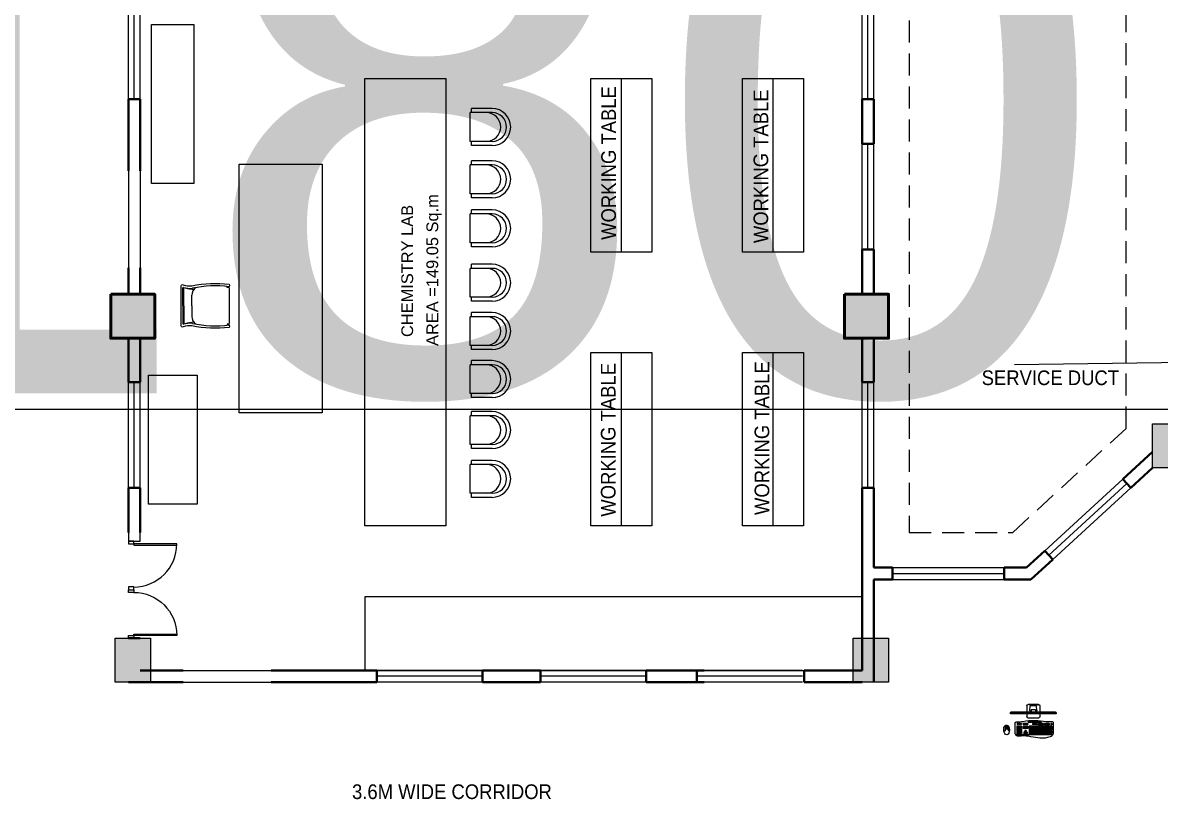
# Model space of a CAD drawing. Header units: inches. Extents: x 150067 to 167379, y -92057 to -49035.
# Drawn here: x 155070 to 157008, y -64957 to -63634 of the extents above; entities that cross this region are included whole.
import ezdxf

# ---------------------------------------------------------------- set-up
doc = ezdxf.new("R2010")
doc.units = ezdxf.units.IN
doc.header["$LTSCALE"] = 0.1
doc.header["$MEASUREMENT"] = 0
doc.header["$PDMODE"] = 35
doc.header["$PDSIZE"] = -0.8
doc.linetypes.add('HIDDEN', pattern=[0.375, 0.25, -0.125])
for name, color, linetype, lineweight in [('DOOR', 10, 'Continuous', 15), ('HAT', 253, 'Continuous', 25), ('thin ha', 253, 'Continuous', 5), ('wall', 6, 'Continuous', 40), ('win', 102, 'Continuous', 20)]:
    doc.layers.add(name, color=color, linetype=linetype, lineweight=lineweight)
doc.layers.add('Layer1', color=7, linetype='Continuous')
doc.layers.add('TEXT', color=7, linetype='Continuous')
doc.styles.add('1MM', font='arial.ttf', dxfattribs={"height": 1000})
doc.styles.add('DIM', font='arial.ttf', dxfattribs={"width": 0.7, "height": 1})
doc.styles.add('DUTCH', font='arial.ttf')
doc.dimstyles.new('KRI', dxfattribs={"dimtxt": 23, "dimasz": 20, "dimexe": 7, "dimexo": 0, "dimgap": 9, "dimtad": 1, "dimdec": 1, "dimzin": 1, "dimdsep": 46, "dimtxsty": '1MM', "dimblk": 'ARCHTICK', "dimcen": 0.5, "dimclrd": 252, "dimclre": 252, "dimclrt": 7, "dimaunit": 1, "dimadec": 8, "dimazin": 0, "dimtfac": 1, "dimtdec": 1, "dimtmove": 0, "dimatfit": 3, "dimfxl": 1, "dimlwd": 13, "dimlwe": 13, "dimarcsym": 0})

# ---------------------------------------------------------------- blocks, each defined once
blk = doc.blocks.new('_ArchTick')
at = {"layer": 'wall', "color": 0, "const_width": 0.15}
blk.add_lwpolyline([(-0.5, -0.5), (0.5, 0.5)], dxfattribs=at)
blk = doc.blocks.new('*D52')
at = {"layer": 'Defpoints', "color": 0, "linetype": 'Continuous', "ltscale": 0.1, "transparency": 16777216}
for p in [(154670.1, -64292.3), (154490.1, -64306.8, 0), (154670.1, -64306.8, 0)]:
    blk.add_point(p, dxfattribs=at)
at = {"layer": 'wall', "color": 252, "linetype": 'Continuous', "lineweight": 13, "ltscale": 0.1, "transparency": 16777216}
for p, q in [((154490.1, -64306.8), (154490.1, -64285.3)), ((154490.1, -64292.3), (154670.1, -64292.3)), ((154670.1, -64306.8), (154670.1, -64285.3)), ((154670.1, -64292.3), (157985, -64292.3))]:
    blk.add_line(p, q, dxfattribs=at)
at = {"layer": 'wall', "color": 252, "linetype": 'Continuous', "lineweight": 13, "ltscale": 0.1, "transparency": 16777216, "xscale": 20, "yscale": 20, "zscale": 20, "rotation": 180}
blk.add_blockref('_ArchTick', (154490.1, -64292.3), dxfattribs=at)
at = {"layer": 'wall', "color": 252, "linetype": 'Continuous', "lineweight": 13, "ltscale": 0.1, "transparency": 16777216, "xscale": 20, "yscale": 20, "zscale": 20}
blk.add_blockref('_ArchTick', (154670.1, -64292.3), dxfattribs=at)
at = {"layer": 'wall', "color": 7, "linetype": 'Continuous', "ltscale": 0.1, "transparency": 16777216, "insert": (156337.6, -63772.7), "char_height": 1000, "attachment_point": 5, "style": '1MM'}
blk.add_mtext('180.0', dxfattribs=at)
blk = doc.blocks.new('hhrh')
at = {"layer": 'thin ha', "linetype": 'Continuous', "lineweight": 20, "ltscale": 0.1}
blk.add_hatch(color=2, dxfattribs=at).paths.add_polyline_path([(-6923.03, -1177.102), (-6922.28, -1177.102), (-6922.28, -1177.852), (-6923.03, -1177.852)])
at = {"layer": 'thin ha', "color": 2, "linetype": 'Continuous', "lineweight": 50, "ltscale": 0.1}
blk.add_lwpolyline([(-6923.03, -1177.102), (-6922.28, -1177.102), (-6922.28, -1177.852), (-6923.03, -1177.852)], close=True, dxfattribs=at)
blk = doc.blocks.new('hhyt')
at = {"layer": 'thin ha', "linetype": 'Continuous', "lineweight": 20, "ltscale": 0.1}
blk.add_hatch(color=2, dxfattribs=at).paths.add_polyline_path([(-6922.955, -1152.844), (-6922.355, -1152.844), (-6922.355, -1153.594), (-6922.955, -1153.594)])
at = {"layer": 'thin ha', "color": 2, "linetype": 'Continuous', "lineweight": 20, "ltscale": 0.1}
blk.add_lwpolyline([(-6922.955, -1152.844), (-6922.355, -1152.844), (-6922.355, -1153.594), (-6922.955, -1153.594)], close=True, dxfattribs=at)
blk = doc.blocks.new('A$C764D24B9')
at = {"layer": 'DOOR'}
for points in [[(0.056, 0.111), (0.083, 0.111), (0.083, 1), (0.056, 1)], [(0, 0), (0.056, 0), (0.056, 0.111), (0, 0.111)], [(0.944, 0), (1, 0), (1, 0.111), (0.944, 0.111)]]:
    blk.add_lwpolyline(points, close=True, dxfattribs=at)
blk.add_arc((0.056, 0.111), 0.889, 0, 90, dxfattribs=at)
blk = doc.blocks.new('armchair032')
at = {"color": 0}
for p, q in [((-315, 375), (-315, 20)), ((-245, 375), (-245, 0)), ((245, 375), (245, 0)), ((315, 375), (315, 20)), ((-245, 20), (-315, 20)), ((245, 0), (-245, 0)), ((315, 20), (245, 20))]:
    blk.add_line(p, q, dxfattribs=at)
for centre, radius in [((0, 375), 315), ((0, 375), 245), ((0, 275), 245)]:
    blk.add_arc(centre, radius, 0, 180, dxfattribs=at)
blk = doc.blocks.new('A$C2C166547')
at = {"color": 0}
for p, q in [((0.201, 0.464), (0.017, 0.464)), ((0.201, 0.464), (0.385, 0.464)), ((0.201, 0.456), (0.018, 0.456)), ((0.201, 0.455), (0.018, 0.455)), ((0.201, 0.374), (0.094, 0.374)), ((0.201, 0.456), (0.385, 0.456)), ((0.201, 0.455), (0.385, 0.455)), ((0.201, 0.374), (0.308, 0.374)), ((0.016, 0.02), (0.006, 0.02)), ((0.016, 0.02), (0.006, 0.016)), ((0.017, 0.001), (0.016, 0.02)), ((0.385, 0.001), (0.387, 0.02)), ((0.387, 0.02), (0.396, 0.016)), ((0.387, 0.02), (0.396, 0.02))]:
    blk.add_line(p, q, dxfattribs=at)
blk.add_lwpolyline([(0.023, 0.369, 0.080461), (0.008, 0, 0.080461)], format="xyb", dxfattribs=at)
for centre, radius, start, end in [((0.018, 0.461), 0.00242, 100.345, 201.3742), ((-0.216, 0.394), 0.241, 354.5513, 15.9626), ((0.618, 0.394), 0.241, 164.0374, 185.4487), ((0.384, 0.461), 0.00242, 338.6258, 79.655), ((0.018, 0.455), 0.000725, 87.3762, 197.5208), ((0.018, 0.454), 0.000433, 71.7715, 189.2202), ((0.095, 0.276), 0.0978, 90.5164, 143.1927), ((-0.282, 0.346), 0.317, 1.1591, 17.5641), ((0.307, 0.276), 0.0978, 36.8073, 89.4836), ((0.685, 0.346), 0.317, 162.4359, 178.8409), ((-0.752, 0.137), 1.154, 353.1637, 11.5643), ((0.385, 0.455), 0.000725, 342.4792, 92.6238), ((0.385, 0.454), 0.000433, 350.7798, 108.2285), ((0.014, -0.011), 0.012, 71.7536, 116.5375), ((0.389, -0.011), 0.012, 63.4625, 108.2464)]:
    blk.add_arc(centre, radius, start, end, dxfattribs=at)
blk = doc.blocks.new('Dell S2340T 23-Inch 10-point Multi-Touch Monitor')
at = {"color": 0}
for p, q in [((-269, -94), (-264, -89)), ((-264, -89), (264, -89)), ((-77, -17), (-77, -89)), ((-77, -109), (-77, -143)), ((-40, -70), (-36, -14)), ((-29, -14), (-29, -17)), ((-29, -14), (-29, -17)), ((-25, -60), (-25, -82)), ((-25, -60), (-24, -60)), ((-24, -60), (-24, -89)), ((-24, -63), (24, -63)), ((24, -60), (24, -89)), ((24, -60), (25, -60)), ((25, -60), (25, -82)), ((29, -14), (29, -17)), ((29, -14), (29, -17)), ((40, -70), (36, -14)), ((77, -17), (77, -89)), ((77, -109), (77, -143)), ((269, -94), (264, -89))]:
    blk.add_line(p, q, dxfattribs=at)
for points in [[(-60, 0), (60, 0)], [(-269, -109), (269, -109), (269, -94), (-269, -94), (-269, -109)], [(-36, -14), (36, -14)], [(-29, -17), (29, -17)], [(-29, -17), (29, -17)], [(-60, -160), (60, -160)]]:
    blk.add_lwpolyline(points, dxfattribs=at)
for points in [[(-40, -70, 0.263666), (-37, -80), (-34, -82), (-25, -82)], [(40, -70, -0.263666), (37, -80), (34, -82), (25, -82)]]:
    blk.add_lwpolyline(points, format="xyb", dxfattribs=at)
for centre, radius in [((-61, -4), 1.73), ((-46, -4), 1.73), ((-36, -102), 1.14), ((-32, -4), 1.73), ((-18, -4), 1.73), ((-3, -4), 1.73), ((11, -4), 1.73), ((25, -4), 1.73), ((36, -102), 1.14), ((39, -4), 1.73)]:
    blk.add_circle(centre, radius, dxfattribs=at)
for centre, start, end in [((-60, -17), 90, 180), ((60, -17), 0, 90), ((-60, -143), 180, 270), ((60, -143), 270, 0)]:
    blk.add_arc(centre, 17.2, start, end, dxfattribs=at)
blk = doc.blocks.new('keyboard_top')
at = {"color": 0}
for points in [[(233, -76), (233, -26, 0.165941), (205, -17, -0.04592), (141, -12, 0.046884), (0, 0, 0.043941), (-135, -14, -0.081459), (-182, -12, 0.073722), (-206, -13, 0.278236), (-218, -23), (-217, -154, 0.414214), (-202, -168), (218, -167, 0.414214), (233, -152)], [(218, -167), (-202, -168, -0.198912), (-213, -164, 0.237087), (-181, -196, 0.110077), (-61, -209, 0.017919), (47, -193, -0.053396), (161, -185, 0.017301), (204, -185, 0.36209), (228, -163, -0.184401), (218, -167)]]:
    blk.add_lwpolyline(points, format="xyb", close=True, dxfattribs=at)
at = {"color": 0, "lineweight": 0}
for points in [[(-201, -38), (-189, -38)], [(-201, -38), (-201, -51)], [(-201, -51), (-189, -51)], [(-200, -70), (-188, -70)], [(-200, -70), (-200, -83)], [(-200, -83), (-188, -83)], [(-200, -87), (-188, -86)], [(-200, -87), (-200, -100)], [(-200, -100), (-188, -99)], [(-200, -104), (-188, -104)], [(-200, -104), (-200, -117)], [(-200, -117), (-188, -117)], [(-200, -122), (-173, -122)], [(-200, -122), (-200, -135)], [(-189, -38), (-189, -51)], [(-188, -70), (-188, -83)], [(-188, -86), (-188, -99)], [(-188, -104), (-188, -117)], [(-185, -70), (-185, -83)], [(-185, -70), (-173, -70)], [(-185, -83), (-173, -83)], [(-185, -86), (-185, -99)], [(-185, -86), (-173, -86)], [(-185, -99), (-173, -99)], [(-185, -104), (-173, -104)], [(-185, -104), (-185, -117)], [(-185, -117), (-173, -117)], [(-173, -70), (-173, -83)], [(-173, -86), (-173, -99)], [(-173, -104), (-173, -117)], [(-173, -122), (-173, -135)], [(-171, -38), (-171, -51)], [(-171, -38), (-159, -38)], [(-171, -51), (-159, -51)], [(-170, -70), (-170, -83)], [(-170, -70), (-158, -70)], [(-170, -83), (-158, -83)], [(-170, -86), (-170, -99)], [(-170, -86), (-158, -86)], [(-170, -99), (-158, -99)], [(-170, -104), (-158, -104)], [(-170, -104), (-170, -117)], [(-170, -117), (-158, -117)], [(-170, -122), (-170, -135)], [(-170, -122), (-158, -122)], [(-159, -38), (-159, -51)], [(-158, -70), (-158, -83)], [(-158, -86), (-158, -99)], [(-158, -104), (-158, -117)], [(-158, -122), (-158, -135)], [(-156, -38), (-156, -51)], [(-156, -38), (-144, -38)], [(-156, -51), (-144, -51)], [(-156, -70), (-144, -70)], [(-156, -70), (-156, -83)], [(-156, -83), (-144, -83)], [(-156, -86), (-144, -86)], [(-156, -86), (-156, -99)], [(-156, -99), (-144, -99)], [(-156, -104), (-144, -104)], [(-156, -104), (-156, -117)], [(-156, -117), (-144, -117)], [(-156, -122), (-144, -122)], [(-156, -122), (-156, -135)], [(-144, -38), (-144, -51)], [(-144, -70), (-144, -83)], [(-144, -86), (-144, -99)], [(-144, -104), (-144, -117)], [(-144, -122), (-144, -135)], [(-142, -38), (-130, -38)], [(-142, -38), (-142, -51)], [(-142, -51), (-130, -51)], [(-141, -70), (-141, -83)], [(-141, -70), (-129, -70)], [(-141, -83), (-129, -83)], [(-141, -86), (-141, -99)], [(-141, -86), (-129, -86)], [(-141, -99), (-129, -99)], [(-141, -104), (-129, -104)], [(-141, -104), (-141, -117)], [(-141, -117), (-129, -117)], [(-141, -122), (-129, -122)], [(-141, -122), (-141, -135)], [(-130, -38), (-130, -51)], [(-129, -70), (-129, -83)], [(-129, -86), (-129, -99)], [(-129, -104), (-129, -117)], [(-129, -122), (-129, -135)], [(-127, -38), (-127, -51)], [(-127, -38), (-115, -38)], [(-127, -51), (-115, -51)], [(-126, -70), (-126, -83)], [(-126, -70), (-114, -70)], [(-126, -83), (-114, -83)], [(-126, -86), (-126, -99)], [(-126, -86), (-114, -86)], [(-126, -99), (-114, -99)], [(-126, -104), (-114, -104)], [(-126, -104), (-126, -117)], [(-126, -117), (-114, -117)], [(-126, -122), (-126, -135)], [(-126, -122), (-114, -122)], [(-115, -38), (-115, -51)], [(-114, -70), (-114, -83)], [(-114, -86), (-114, -99)], [(-114, -104), (-114, -117)], [(-114, -122), (-114, -135)], [(-112, -70), (-100, -70)], [(-112, -70), (-112, -83)], [(-112, -83), (-100, -83)], [(-112, -86), (-100, -86)], [(-112, -86), (-112, -99)], [(-112, -99), (-100, -99)], [(-112, -104), (-100, -104)], [(-112, -104), (-112, -117)], [(-112, -117), (-100, -117)], [(-112, -122), (-100, -122)], [(-112, -122), (-112, -135)], [(-112, -135), (-100, -135)], [(-101, -38), (-101, -51)], [(-101, -38), (-89, -38)], [(-101, -51), (-89, -51)], [(-100, -70), (-100, -83)], [(-100, -86), (-100, -99)], [(-100, -104), (-100, -117)], [(-100, -122), (-100, -135)], [(-97, -70), (-97, -83)], [(-97, -70), (-85, -70)], [(-97, -83), (-85, -83)], [(-97, -86), (-97, -99)], [(-97, -86), (-85, -86)], [(-97, -99), (-85, -99)], [(-97, -104), (-85, -103)], [(-97, -104), (-97, -117)], [(-97, -117), (-85, -116)], [(-97, -122), (-85, -121)], [(-97, -122), (-96, -135)], [(-96, -135), (-84, -134)], [(-89, -38), (-89, -51)], [(-86, -38), (-86, -51)], [(-86, -38), (-74, -38)], [(-86, -51), (-74, -51)], [(-85, -70), (-85, -83)], [(-85, -86), (-85, -99)], [(-85, -103), (-85, -116)], [(-85, -121), (-84, -134)], [(-82, -70), (-70, -69)], [(-82, -70), (-82, -83)], [(-82, -83), (-70, -82)], [(-82, -86), (-82, -99)], [(-82, -86), (-70, -86)], [(-82, -99), (-70, -99)], [(-82, -103), (-70, -103)], [(-82, -103), (-81, -116)], [(-81, -116), (-69, -116)], [(-81, -121), (-81, -134)], [(-81, -121), (-69, -121)], [(-81, -134), (-69, -134)], [(-74, -38), (-74, -51)], [(-72, -38), (-60, -38)], [(-72, -38), (-72, -51)], [(-72, -51), (-60, -51)], [(-70, -69), (-70, -82)], [(-70, -86), (-70, -99)], [(-70, -103), (-69, -116)], [(-69, -121), (-69, -134)], [(-68, -69), (-56, -69)], [(-68, -69), (-67, -82)], [(-67, -82), (-55, -82)], [(-67, -86), (-55, -86)], [(-67, -86), (-67, -99)], [(-67, -99), (-55, -99)], [(-67, -103), (-55, -103)], [(-67, -103), (-67, -116)], [(-67, -116), (-55, -116)], [(-67, -121), (-55, -121)], [(-67, -121), (-67, -134)], [(-67, -134), (-55, -134)], [(-60, -38), (-60, -51)], [(-57, -38), (-57, -51)], [(-57, -38), (-45, -38)], [(-57, -51), (-45, -51)], [(-56, -69), (-55, -82)], [(-55, -86), (-55, -99)], [(-55, -103), (-55, -116)], [(-55, -121), (-55, -134)], [(-52, -69), (-52, -82)], [(-52, -69), (-40, -69)], [(-52, -82), (-40, -82)], [(-52, -86), (-52, -99)], [(-52, -86), (-40, -86)], [(-52, -99), (-40, -99)], [(-52, -103), (-40, -103)], [(-52, -103), (-52, -116)], [(-52, -116), (-40, -116)], [(-52, -121), (-40, -121)], [(-52, -121), (-52, -134)], [(-52, -134), (-40, -134)], [(-45, -38), (-45, -51)], [(-40, -69), (-40, -82)], [(-40, -86), (-40, -99)], [(-40, -103), (-40, -116)], [(-40, -121), (-40, -134)], [(-37, -69), (-37, -82)], [(-37, -69), (-25, -69)], [(-37, -82), (-25, -82)], [(-37, -86), (-37, -99)], [(-37, -86), (-25, -86)], [(-37, -99), (-25, -99)], [(-37, -103), (-25, -103)], [(-37, -103), (-37, -116)], [(-37, -116), (-25, -116)], [(-37, -121), (-37, -134)], [(-37, -121), (-25, -121)], [(-37, -134), (-25, -134)], [(-28, -19), (1, -18)], [(-28, -38), (-16, -37)], [(-28, -38), (-28, -51)], [(-28, -51), (-16, -50)], [(-26, -16), (1, -16)], [(-25, -69), (-25, -82)], [(-25, -86), (-25, -99)], [(-25, -103), (-25, -116)], [(-25, -121), (-25, -134)], [(-23, -69), (-11, -69)], [(-23, -69), (-23, -82)], [(-23, -82), (-11, -82)], [(-23, -86), (-11, -86)], [(-23, -86), (-23, -99)], [(-23, -99), (-11, -99)], [(-23, -103), (-11, -103)], [(-23, -103), (-23, -116)], [(-23, -116), (-11, -116)], [(-23, -121), (-11, -121)], [(-23, -121), (-23, -134)], [(-23, -134), (-11, -134)], [(-16, -37), (-16, -50)], [(-13, -37), (-13, -50)], [(-13, -37), (-1, -37)], [(-13, -50), (-1, -50)], [(-11, -69), (-11, -82)], [(-11, -86), (-11, -99)], [(-11, -103), (-11, -116)], [(-11, -121), (-11, -134)], [(-8, -69), (-8, -82)], [(-8, -69), (4, -69)], [(-8, -82), (4, -82)], [(-8, -86), (-8, -99)], [(-8, -86), (4, -86)], [(-8, -99), (4, -99)], [(-8, -103), (4, -103)], [(-8, -103), (-8, -116)], [(-8, -116), (4, -116)], [(-8, -121), (4, -121)], [(-8, -121), (-8, -134)], [(-8, -134), (4, -134)], [(-1, -37), (-1, -50)], [(1, -7), (1, -16)], [(1, -18), (1, -25)], [(2, -37), (14, -37)], [(2, -37), (2, -50)], [(2, -50), (14, -50)], [(4, -7), (5, -16)], [(4, -69), (4, -82)], [(4, -86), (4, -99)], [(4, -103), (4, -116)], [(4, -121), (4, -134)], [(5, -16), (30, -16)], [(5, -18), (5, -25)], [(5, -18), (30, -18)], [(7, -69), (7, -82)], [(7, -69), (19, -69)], [(7, -82), (19, -82)], [(7, -86), (7, -99)], [(7, -86), (19, -86)], [(7, -99), (19, -99)], [(7, -103), (19, -103)], [(7, -103), (8, -116)], [(8, -116), (20, -116)], [(8, -121), (8, -134)], [(8, -121), (20, -121)], [(8, -134), (20, -134)], [(14, -37), (14, -50)], [(17, -37), (17, -50)], [(17, -37), (29, -37)], [(17, -50), (29, -50)], [(19, -69), (19, -82)], [(19, -86), (19, -99)], [(19, -103), (20, -116)], [(20, -121), (20, -134)], [(23, -69), (35, -69)], [(23, -69), (23, -82)], [(23, -82), (35, -82)], [(23, -86), (35, -86)], [(23, -86), (23, -99)], [(23, -99), (35, -99)], [(23, -103), (35, -103)], [(23, -103), (23, -116)], [(23, -116), (35, -116)], [(23, -121), (65, -121)], [(23, -121), (23, -134)], [(23, -134), (65, -134)], [(29, -37), (29, -50)], [(35, -69), (35, -82)], [(35, -86), (35, -99)], [(35, -103), (35, -116)], [(38, -69), (38, -82)], [(38, -69), (65, -69)], [(38, -82), (65, -82)], [(38, -86), (38, -99)], [(38, -86), (50, -86)], [(38, -99), (50, -99)], [(38, -103), (65, -103)], [(38, -103), (38, -116)], [(38, -116), (65, -116)], [(50, -86), (50, -99)], [(53, -86), (53, -99)], [(53, -86), (65, -86)], [(53, -99), (65, -99)], [(65, -69), (65, -82)], [(65, -86), (65, -99)], [(65, -103), (65, -116)], [(65, -121), (65, -134)], [(82, -37), (82, -50)], [(82, -37), (94, -37)], [(82, -50), (94, -50)], [(83, -69), (83, -82)], [(83, -69), (95, -69)], [(83, -82), (95, -82)], [(83, -85), (83, -98)], [(83, -85), (95, -85)], [(83, -98), (95, -98)], [(94, -37), (94, -50)], [(95, -69), (95, -82)], [(95, -85), (95, -98)], [(97, -37), (97, -50)], [(97, -37), (109, -37)], [(97, -50), (109, -50)], [(98, -69), (98, -82)], [(98, -69), (110, -69)], [(98, -82), (110, -82)], [(98, -85), (98, -98)], [(98, -85), (110, -85)], [(98, -98), (110, -98)], [(104, -121), (104, -134)], [(104, -121), (116, -121)], [(104, -134), (116, -134)], [(109, -37), (109, -50)], [(110, -69), (110, -82)], [(110, -85), (110, -98)], [(111, -37), (123, -37)], [(111, -37), (111, -50)], [(111, -50), (123, -50)], [(112, -69), (124, -69)], [(112, -69), (112, -82)], [(112, -82), (124, -82)], [(112, -85), (124, -85)], [(112, -85), (112, -98)], [(112, -98), (124, -98)], [(116, -121), (116, -134)], [(123, -37), (123, -50)], [(124, -69), (124, -82)], [(124, -85), (124, -98)], [(126, -37), (126, -50)], [(126, -37), (138, -37)], [(126, -50), (138, -50)], [(127, -69), (127, -82)], [(127, -69), (139, -69)], [(127, -82), (139, -82)], [(127, -85), (128, -98)], [(127, -85), (139, -85)], [(128, -98), (140, -98)], [(138, -37), (138, -50)], [(139, -69), (139, -82)], [(139, -85), (140, -98)], [(156, -35), (156, -48)], [(156, -35), (168, -35)], [(156, -48), (168, -48)], [(157, -69), (157, -82)], [(157, -69), (169, -69)], [(157, -82), (169, -82)], [(157, -85), (157, -98)], [(157, -85), (169, -85)], [(157, -98), (169, -98)], [(157, -103), (169, -103)], [(157, -103), (157, -116)], [(157, -116), (169, -116)], [(157, -121), (157, -134)], [(157, -121), (169, -121)], [(157, -134), (169, -134)], [(168, -35), (168, -48)], [(169, -69), (169, -82)], [(169, -85), (169, -98)], [(169, -103), (169, -116)], [(169, -121), (169, -134)], [(172, -69), (184, -69)], [(172, -69), (172, -82)], [(172, -82), (184, -82)], [(172, -85), (184, -85)], [(172, -85), (172, -98)], [(172, -98), (184, -98)], [(172, -103), (184, -102)], [(172, -103), (172, -116)], [(172, -116), (184, -115)], [(172, -121), (184, -120)], [(172, -121), (172, -134)], [(172, -134), (184, -133)], [(176, -34), (176, -47)], [(176, -34), (188, -34)], [(176, -47), (188, -47)], [(184, -69), (184, -82)], [(184, -85), (184, -98)], [(184, -102), (184, -115)], [(184, -120), (184, -133)], [(187, -69), (199, -68)], [(187, -69), (187, -82)], [(187, -82), (199, -81)], [(187, -85), (187, -98)], [(187, -85), (199, -85)], [(187, -98), (199, -98)], [(187, -102), (199, -102)], [(187, -102), (187, -115)], [(187, -115), (199, -115)], [(187, -120), (199, -120)], [(187, -120), (187, -133)], [(187, -133), (199, -133)], [(188, -34), (188, -47)], [(197, -34), (197, -47)], [(197, -34), (209, -34)], [(197, -47), (209, -47)], [(199, -68), (199, -81)], [(199, -85), (199, -98)], [(199, -102), (199, -115)], [(199, -120), (199, -133)], [(202, -68), (202, -81)], [(202, -68), (214, -68)], [(202, -81), (214, -81)], [(202, -85), (202, -98)], [(202, -85), (214, -85)], [(202, -98), (214, -98)], [(202, -102), (214, -102)], [(202, -102), (202, -115)], [(202, -115), (214, -115)], [(202, -120), (202, -133)], [(202, -120), (214, -120)], [(202, -133), (214, -133)], [(209, -34), (209, -47)], [(214, -68), (214, -81)], [(214, -85), (214, -98)], [(214, -102), (214, -115)], [(214, -120), (214, -133)], [(-200, -135), (-173, -135)], [(-200, -139), (-173, -139)], [(-200, -139), (-200, -152)], [(-200, -152), (-173, -152)], [(-173, -139), (-173, -152)], [(-170, -135), (-158, -135)], [(-170, -139), (-158, -139)], [(-170, -139), (-170, -152)], [(-170, -152), (-158, -152)], [(-158, -139), (-158, -152)], [(-156, -135), (-144, -135)], [(-156, -139), (-156, -152)], [(-156, -139), (-129, -139)], [(-156, -152), (-129, -152)], [(-141, -135), (-129, -135)], [(-129, -139), (-129, -152)], [(-126, -135), (-114, -135)], [(-126, -139), (-11, -138)], [(-126, -139), (-126, -152)], [(-126, -152), (-11, -151)], [(-11, -138), (-11, -151)], [(-7, -138), (20, -138)], [(-7, -138), (-7, -151)], [(-7, -151), (20, -151)], [(20, -138), (20, -151)], [(23, -138), (35, -138)], [(23, -138), (23, -151)], [(23, -151), (35, -151)], [(35, -138), (35, -151)], [(38, -138), (65, -138)], [(38, -138), (38, -151)], [(38, -151), (65, -151)], [(65, -138), (65, -151)], [(89, -138), (101, -138)], [(89, -138), (89, -151)], [(89, -151), (101, -151)], [(101, -138), (101, -151)], [(104, -138), (116, -138)], [(104, -138), (104, -151)], [(104, -151), (116, -151)], [(116, -138), (116, -151)], [(119, -138), (131, -138)], [(119, -138), (119, -151)], [(119, -151), (131, -151)], [(131, -138), (131, -151)], [(157, -138), (169, -138)], [(157, -138), (157, -151)], [(157, -151), (169, -151)], [(169, -138), (169, -151)], [(172, -138), (184, -138)], [(172, -138), (172, -151)], [(172, -151), (184, -151)], [(184, -138), (184, -151)], [(187, -138), (199, -138)], [(187, -138), (187, -151)], [(187, -151), (199, -151)], [(199, -138), (199, -151)], [(202, -138), (214, -138)], [(202, -138), (202, -151)], [(202, -151), (214, -151)], [(214, -138), (214, -151)]]:
    blk.add_lwpolyline(points, dxfattribs=at)
for points in [[(1, -25, -0.037715), (-22, -24, -0.328345), (-28, -19)], [(-26, -16, -0.157731), (-22, -12, -0.08747), (1, -7, -0.08747)], [(4, -7, -0.086643), (27, -12, -0.237073), (30, -16)], [(30, -18, -0.11266), (29, -21, -0.188542), (24, -24, -0.031584), (5, -25, -0.031584)]]:
    blk.add_lwpolyline(points, format="xyb", dxfattribs=at)
for centre in [(-74, -18), (-64, -18), (-55, -18), (-46, -18), (-36, -18), (38, -18), (48, -18), (57, -18), (67, -18), (76, -18)]:
    blk.add_circle(centre, 3.55, dxfattribs=at)

msp = doc.modelspace()

# ---------------------------------------------------------------- hatches: boundary and pattern name
at = {"layer": 'thin ha', "linetype": 'Continuous', "lineweight": 20, "ltscale": 0.1}
msp.add_hatch(color=2, dxfattribs=at).paths.add_polyline_path([(156995.09, -64317.34), (157030.09, -64317.34), (157030.09, -64392.34), (156995.09, -64392.34)])

# ---------------------------------------------------------------- linework, layer by layer
at = {"color": 0, "linetype": 'ByBlock'}
for p, q in [((156767.35, -64843.94, 23680.86), (156767.35, -64838.06, 23680.86)), ((156806.11, -64839.39, 23680.86), (156807.71, -64839.39, 23680.86)), ((156765.75, -64844.48, 23680.86), (156767.35, -64843.94, 23680.86))]:
    msp.add_line(p, q, dxfattribs=at)
at = {"elevation": 23680.86}
for points in [[(155343.47, -64080.53, 0.1025232), (155358.24, -64082.15, -0.0804606), (155421.99, -64079.52, -0.3022999), (155421.5, -64083.65, 0.1979323), (155421.39, -64085.19, -0.028193), (155421.99, -64094.33), (155421.99, -64116.31), (155421.99, -64138.29, -0.028193), (155421.39, -64147.42, 0.1979323), (155421.5, -64148.97, -0.3022999), (155421.99, -64153.1, -0.0804606), (155358.24, -64150.47, 0.1025232), (155343.47, -64152.09, -0.5871113), (155340.23, -64150.26), (155340.23, -64082.36, -0.5871113)], [(156744.4, -64831.43, 0.0717538), (156743.89, -64834.59, 0.0431691), (156744.02, -64836.64, -0.2693094), (156742.4, -64840.75, -0.3661703), (156741.77, -64840.56, -0.1603249), (156742.27, -64832.92, -0.1500963), (156744.38, -64831.44)], [(156745.89, -64831.22, -0.2410041), (156749.67, -64832.57, -0.2170033), (156749.95, -64844.31, -0.7525275), (156743.11, -64844.63, -0.1153991), (156741.43, -64836.67, -0.099122), (156742.27, -64832.92, -0.2404832), (156745.89, -64831.22)], [(156744.61, -64831.39, 0.1411075), (156744.33, -64836.31, -0.2113787), (156744.04, -64837.83, -0.4127016), (156748.41, -64837.79, -0.176997), (156748.04, -64836.13, 0.1410945), (156747.29, -64831.26, 0.080592), (156745.89, -64831.22, 0.0752053), (156744.61, -64831.37)], [(156746.59, -64834.74), (156746.47, -64832.76, 0.837339), (156745.74, -64832.93), (156745.85, -64835.21, 1), (156746.61, -64835.17)], [(156747.42, -64831.29, -0.0550193), (156748.13, -64833.82, -0.0506015), (156748.29, -64836.23, 0.0846865), (156748.41, -64837.79, 0.1758987), (156750.13, -64840.3, 0.5693071), (156750.93, -64839.96, 0.0644282), (156750.92, -64836.6, 0.081238), (156749.67, -64832.57, 0.1504555), (156747.42, -64831.29)]]:
    msp.add_lwpolyline(points, format="xyb", close=True, dxfattribs=at)
at = {"layer": 'DOOR', "linetype": 'HIDDEN', "ltscale": 1500}
for p, q in [((156580.09, -62224.01, 23680.86), (156580.09, -64502.34, 23680.86)), ((156950.09, -64325.07, 23680.86), (156950.09, -62897.34, 23680.86)), ((156756.67, -64502.34, 23680.86), (156950.09, -64325.07, 23680.86)), ((156580.09, -64502.34, 23680.86), (156756.67, -64502.34, 23680.86))]:
    msp.add_line(p, q, dxfattribs=at)
at = {"layer": 'Layer1', "color": 6, "linetype": 'Continuous', "ltscale": 0.1}
for p, q in [((156090.11, -64024.84, 23680.86), (156090.11, -63729.18, 23680.86)), ((156348.54, -64024.84, 23680.86), (156348.54, -63729.18, 23680.86)), ((155250.09, -63886.51, 23680.86), (155250.09, -64051.51, 23680.86)), ((155270.09, -63886.51, 23680.86), (155270.09, -64051.51, 23680.86)), ((156090.11, -64491.2, 23680.86), (156090.11, -64195.54, 23680.86)), ((156348.54, -64491.2, 23680.86), (156348.54, -64195.54, 23680.86)), ((155250.09, -64502.34, 23680.86), (155250.09, -64517.34, 23680.86)), ((155270.09, -64517.34, 23680.86), (155270.09, -64502.34, 23680.86)), ((155250.09, -64517.34, 23680.86), (155270.09, -64517.34, 23680.86)), ((155343.43, -64737.34, 23680.86), (155496.58, -64737.34, 23680.86)), ((155343.43, -64757.34, 23680.86), (155493.43, -64757.34, 23680.86))]:
    msp.add_line(p, q, dxfattribs=at)
at = {"layer": 'Layer1', "color": 6, "linetype": 'Continuous', "ltscale": 0.1, "elevation": 23680.86}
for points in [[(155289.21, -63636.77), (155361.34, -63636.77), (155361.34, -63907.83), (155289.21, -63907.83)], [(155653, -63729.18), (155790.61, -63729.18), (155790.61, -64491.2), (155653, -64491.2)], [(156038.14, -64024.84), (156038.14, -63729.18), (156142.08, -63729.18), (156142.08, -64024.84)], [(156296.57, -64024.84), (156296.57, -63729.18), (156400.51, -63729.18), (156400.51, -64024.84)], [(155439, -63874.81), (155580.46, -63874.81), (155580.46, -64298.66), (155439, -64298.66)], [(156038.14, -64491.2), (156038.14, -64195.54), (156142.08, -64195.54), (156142.08, -64491.2)], [(156296.57, -64491.2), (156296.57, -64195.54), (156400.51, -64195.54), (156400.51, -64491.2)], [(155284.49, -64234.62), (155366.98, -64234.62), (155366.98, -64454.03), (155284.49, -64454.03)]]:
    msp.add_lwpolyline(points, close=True, dxfattribs=at)
msp.add_lwpolyline([(156500.09, -64682.34), (156500.09, -64612.09), (155653, -64612.09), (155653, -64737.34), (156485.09, -64737.34)], dxfattribs=at)
at = {"layer": 'thin ha', "color": 2, "linetype": 'Continuous', "lineweight": 20, "ltscale": 0.1, "elevation": 23680.86}
msp.add_lwpolyline([(156995.09, -64317.34), (157030.09, -64317.34), (157030.09, -64392.34), (156995.09, -64392.34)], close=True, dxfattribs=at)
at = {"layer": 'wall', "linetype": 'Continuous', "ltscale": 0.1}
for p, q in [((155250.09, -63764.01, 23680.86), (155250.09, -63886.51, 23680.86)), ((155270.09, -63764.01, 23680.86), (155250.09, -63764.01, 23680.86)), ((155270.09, -63886.51, 23680.86), (155270.09, -63764.01, 23680.86)), ((156500.09, -63764.01, 23680.86), (156500.09, -63840.26, 23680.86)), ((156500.09, -63764.01, 23680.86), (156500.09, -63840.26, 23680.86)), ((156500.09, -63764.01, 23680.86), (156500.09, -63840.26, 23680.86)), ((156500.09, -63764.01, 23680.86), (156500.09, -63840.26, 23680.86)), ((156500.09, -63764.01, 23680.86), (156520.09, -63764.01, 23680.86)), ((156520.09, -63764.01, 23680.86), (156520.09, -63840.26, 23680.86)), ((156520.09, -63764.01, 23680.86), (156520.09, -63840.26, 23680.86)), ((156520.09, -63764.01, 23680.86), (156520.09, -63840.26, 23680.86)), ((156520.09, -63764.01, 23680.86), (156520.09, -63840.26, 23680.86)), ((156500.09, -63796.03, 23680.86), (156500.09, -63840.26, 23680.86)), ((156500.09, -63796.03, 23680.86), (156500.09, -63840.26, 23680.86)), ((156500.09, -63796.03, 23680.86), (156500.09, -63840.26, 23680.86)), ((156500.09, -63840.26, 23680.86), (156520.09, -63840.26, 23680.86)), ((156500.09, -64020.26, 23680.86), (156500.09, -64096.51, 23680.86)), ((156500.09, -64020.26, 23680.86), (156500.09, -64096.51, 23680.86)), ((156500.09, -64020.26, 23680.86), (156500.09, -64096.51, 23680.86)), ((156500.09, -64020.26, 23680.86), (156520.09, -64020.26, 23680.86)), ((156520.09, -64020.26, 23680.86), (156520.09, -64096.51, 23680.86)), ((156520.09, -64020.26, 23680.86), (156520.09, -64096.51, 23680.86)), ((156520.09, -64020.26, 23680.86), (156520.09, -64096.51, 23680.86)), ((155250.09, -64051.51, 23680.86), (155250.09, -64096.51, 23680.86)), ((155270.09, -64096.51, 23680.86), (155270.09, -64051.51, 23680.86)), ((155250.09, -64171.51, 23680.86), (155250.09, -64246.09, 23680.86)), ((155270.09, -64246.09, 23680.86), (155270.09, -64171.51, 23680.86)), ((156500.09, -64171.51, 23680.86), (156500.09, -64246.09, 23680.86)), ((156500.09, -64171.51, 23680.86), (156500.09, -64246.09, 23680.86)), ((156500.09, -64171.51, 23680.86), (156500.09, -64246.09, 23680.86)), ((156520.09, -64171.51, 23680.86), (156520.09, -64246.09, 23680.86)), ((156520.09, -64171.51, 23680.86), (156520.09, -64246.09, 23680.86)), ((156520.09, -64171.51, 23680.86), (156520.09, -64246.09, 23680.86)), ((156520.09, -64214.9, 23680.86), (156520.09, -64246.09, 23680.86)), ((155270.09, -64246.09, 23680.86), (155250.09, -64246.09, 23680.86)), ((156500.09, -64246.09, 23680.86), (156520.09, -64246.09, 23680.86)), ((156944.27, -64411.79, 23680.86), (156995.09, -64365.21, 23680.86)), ((156957.79, -64426.53, 23680.86), (156995.09, -64392.34, 23680.86)), ((156957.79, -64426.53, 23680.86), (156944.27, -64411.79, 23680.86)), ((155250.09, -64426.09, 23680.86), (155250.09, -64502.34, 23680.86)), ((155270.09, -64426.09, 23680.86), (155250.09, -64426.09, 23680.86)), ((155270.09, -64502.34, 23680.86), (155270.09, -64426.09, 23680.86)), ((156500.09, -64426.09, 23680.86), (156500.09, -64737.34, 23680.86)), ((156500.09, -64426.09, 23680.86), (156500.09, -64502.34, 23680.86)), ((156500.09, -64426.09, 23680.86), (156500.09, -64502.34, 23680.86)), ((156500.09, -64426.09, 23680.86), (156500.09, -64502.34, 23680.86)), ((156500.09, -64426.09, 23680.86), (156500.09, -64502.34, 23680.86)), ((156500.09, -64426.09, 23680.86), (156500.09, -64502.34, 23680.86)), ((156500.09, -64426.09, 23680.86), (156520.09, -64426.09, 23680.86)), ((156520.09, -64426.09, 23680.86), (156520.09, -64562.34, 23680.86)), ((156520.09, -64426.09, 23680.86), (156520.09, -64502.34, 23680.86)), ((156520.09, -64426.09, 23680.86), (156520.09, -64502.34, 23680.86)), ((156520.09, -64426.09, 23680.86), (156520.09, -64502.34, 23680.86)), ((156520.09, -64426.09, 23680.86), (156520.09, -64502.34, 23680.86)), ((156520.09, -64426.09, 23680.86), (156520.09, -64502.34, 23680.86)), ((156780, -64562.34, 23680.86), (156811.57, -64533.4, 23680.86)), ((156787.78, -64582.34, 23680.86), (156825.09, -64548.15, 23680.86)), ((156825.09, -64548.15, 23680.86), (156811.57, -64533.4, 23680.86)), ((156520.09, -64562.34, 23680.86), (156552.04, -64562.34, 23680.86)), ((156552.04, -64582.34, 23680.86), (156552.04, -64562.34, 23680.86)), ((156742.04, -64562.34, 23680.86), (156780, -64562.34, 23680.86)), ((156742.04, -64582.34, 23680.86), (156742.04, -64562.34, 23680.86)), ((156520.09, -64582.34, 23680.86), (156520.09, -64757.34, 23680.86)), ((156520.09, -64582.34, 23680.86), (156552.04, -64582.34, 23680.86)), ((156742.04, -64582.34, 23680.86), (156787.78, -64582.34, 23680.86)), ((155270.09, -64682.34, 23680.86), (155250.09, -64682.34, 23680.86)), ((155343.43, -64737.34, 23680.86), (155270.09, -64737.34, 23680.86)), ((155343.43, -64737.34, 23680.86), (155270.09, -64737.34, 23680.86)), ((155673.09, -64737.34, 23680.86), (155493.43, -64737.34, 23680.86)), ((155673.09, -64737.34, 23680.86), (155673.09, -64757.34, 23680.86)), ((155952.09, -64737.34, 23680.86), (155853.09, -64737.34, 23680.86)), ((155952.09, -64737.34, 23680.86), (155853.09, -64737.34, 23680.86)), ((155952.09, -64737.34, 23680.86), (155853.09, -64737.34, 23680.86)), ((155952.09, -64737.34, 23680.86), (155853.09, -64737.34, 23680.86)), ((155952.09, -64737.34, 23680.86), (155853.09, -64737.34, 23680.86)), ((155952.09, -64737.34, 23680.86), (155853.09, -64737.34, 23680.86)), ((155952.09, -64737.34, 23680.86), (155853.09, -64737.34, 23680.86)), ((155952.09, -64737.34, 23680.86), (155853.09, -64737.34, 23680.86)), ((155952.09, -64737.34, 23680.86), (155853.09, -64737.34, 23680.86)), ((155952.09, -64737.34, 23680.86), (155853.09, -64737.34, 23680.86)), ((155853.09, -64737.34, 23680.86), (155952.09, -64737.34, 23680.86)), ((155853.09, -64737.34, 23680.86), (155952.09, -64737.34, 23680.86)), ((155853.09, -64737.34, 23680.86), (155952.09, -64737.34, 23680.86)), ((155853.09, -64737.34, 23680.86), (155853.09, -64757.34, 23680.86)), ((155952.09, -64737.34, 23680.86), (155952.09, -64757.34, 23680.86)), ((156231.09, -64737.34, 23680.86), (156132.09, -64737.34, 23680.86)), ((156231.09, -64737.34, 23680.86), (156132.09, -64737.34, 23680.86)), ((156231.09, -64737.34, 23680.86), (156132.09, -64737.34, 23680.86)), ((156231.09, -64737.34, 23680.86), (156132.09, -64737.34, 23680.86)), ((156231.09, -64737.34, 23680.86), (156132.09, -64737.34, 23680.86)), ((156231.09, -64737.34, 23680.86), (156132.09, -64737.34, 23680.86)), ((156231.09, -64737.34, 23680.86), (156132.09, -64737.34, 23680.86)), ((156231.09, -64737.34, 23680.86), (156132.09, -64737.34, 23680.86)), ((156231.09, -64737.34, 23680.86), (156132.09, -64737.34, 23680.86)), ((156231.09, -64737.34, 23680.86), (156132.09, -64737.34, 23680.86)), ((156132.09, -64737.34, 23680.86), (156231.09, -64737.34, 23680.86)), ((156132.09, -64737.34, 23680.86), (156231.09, -64737.34, 23680.86)), ((156132.09, -64737.34, 23680.86), (156231.09, -64737.34, 23680.86)), ((156132.09, -64737.34, 23680.86), (156132.09, -64757.34, 23680.86)), ((156218.59, -64737.34, 23680.86), (156218.59, -64757.34, 23680.86)), ((156500.09, -64737.34, 23680.86), (156401.09, -64737.34, 23680.86)), ((156401.09, -64737.34, 23680.86), (156401.09, -64757.34, 23680.86)), ((155343.43, -64757.34, 23680.86), (155250.09, -64757.34, 23680.86)), ((155673.09, -64757.34, 23680.86), (155493.43, -64757.34, 23680.86)), ((155952.09, -64757.34, 23680.86), (155853.09, -64757.34, 23680.86)), ((155952.09, -64757.34, 23680.86), (155853.09, -64757.34, 23680.86)), ((155952.09, -64757.34, 23680.86), (155853.09, -64757.34, 23680.86)), ((155952.09, -64757.34, 23680.86), (155853.09, -64757.34, 23680.86)), ((155952.09, -64757.34, 23680.86), (155853.09, -64757.34, 23680.86)), ((155952.09, -64757.34, 23680.86), (155853.09, -64757.34, 23680.86)), ((155853.09, -64757.34, 23680.86), (155952.09, -64757.34, 23680.86)), ((155853.09, -64757.34, 23680.86), (155952.09, -64757.34, 23680.86)), ((156231.09, -64757.34, 23680.86), (156132.09, -64757.34, 23680.86)), ((156231.09, -64757.34, 23680.86), (156132.09, -64757.34, 23680.86)), ((156231.09, -64757.34, 23680.86), (156132.09, -64757.34, 23680.86)), ((156231.09, -64757.34, 23680.86), (156132.09, -64757.34, 23680.86)), ((156231.09, -64757.34, 23680.86), (156132.09, -64757.34, 23680.86)), ((156231.09, -64757.34, 23680.86), (156132.09, -64757.34, 23680.86)), ((156132.09, -64757.34, 23680.86), (156231.09, -64757.34, 23680.86)), ((156132.09, -64757.34, 23680.86), (156231.09, -64757.34, 23680.86)), ((156500.09, -64757.34, 23680.86), (156401.09, -64757.34, 23680.86))]:
    msp.add_line(p, q, dxfattribs=at)
at = {"layer": 'wall', "linetype": 'Continuous', "ltscale": 0.1, "elevation": 23680.86}
for points in [[(155270.09, -63764.01), (155250.09, -63764.01)], [(156500.09, -63764.01), (156520.09, -63764.01)], [(156500.09, -63840.26), (156520.09, -63840.26)], [(156500.09, -64020.26), (156520.09, -64020.26)], [(155270.09, -64246.09), (155250.09, -64246.09)], [(156500.09, -64246.09), (156520.09, -64246.09)], [(155270.09, -64426.09), (155250.09, -64426.09)], [(156500.09, -64426.09), (156520.09, -64426.09)], [(155270.09, -64682.34), (155250.09, -64682.34)], [(155673.09, -64737.34), (155673.09, -64757.34)], [(155853.09, -64737.34), (155853.09, -64757.34)], [(155952.09, -64737.34), (155952.09, -64757.34)], [(156132.09, -64737.34), (156132.09, -64757.34)], [(156218.59, -64737.34), (156218.59, -64757.34)], [(156401.09, -64737.34), (156401.09, -64757.34)]]:
    msp.add_lwpolyline(points, dxfattribs=at)
at = {"layer": 'win'}
for p, q in [((155250.09, -63764.01, 23680.86), (155250.09, -63584.01, 23680.86)), ((155260.09, -63764.01, 23680.86), (155260.09, -63584.01, 23680.86)), ((155270.09, -63764.01, 23680.86), (155270.09, -63584.01, 23680.86)), ((156500.09, -63764.01, 23680.86), (156500.09, -63584.01, 23680.86)), ((156510.09, -63764.01, 23680.86), (156510.09, -63584.01, 23680.86)), ((156520.09, -63764.01, 23680.86), (156520.09, -63584.01, 23680.86)), ((156500.09, -64020.26, 23680.86), (156500.09, -63840.26, 23680.86)), ((156510.09, -64020.26, 23680.86), (156510.09, -63840.26, 23680.86)), ((156520.09, -64020.26, 23680.86), (156520.09, -63840.26, 23680.86)), ((155250.09, -64426.09, 23680.86), (155250.09, -64246.09, 23680.86)), ((155260.09, -64426.09, 23680.86), (155260.09, -64246.09, 23680.86)), ((155270.09, -64426.09, 23680.86), (155270.09, -64246.09, 23680.86)), ((156500.09, -64426.09, 23680.86), (156500.09, -64246.09, 23680.86)), ((156510.09, -64426.09, 23680.86), (156510.09, -64246.09, 23680.86)), ((156520.09, -64426.09, 23680.86), (156520.09, -64246.09, 23680.86)), ((156811.57, -64533.4, 23680.86), (156944.27, -64411.79, 23680.86)), ((156818.33, -64540.78, 23680.86), (156951.03, -64419.16, 23680.86)), ((156825.09, -64548.15, 23680.86), (156957.79, -64426.53, 23680.86)), ((156552.04, -64562.34, 23680.86), (156742.04, -64562.34, 23680.86)), ((156552.04, -64572.34, 23680.86), (156742.04, -64572.34, 23680.86)), ((156552.04, -64582.34, 23680.86), (156742.04, -64582.34, 23680.86)), ((155853.09, -64737.34, 23680.86), (155673.09, -64737.34, 23680.86)), ((156132.09, -64737.34, 23680.86), (155952.09, -64737.34, 23680.86)), ((156398.59, -64737.34, 23680.86), (156218.59, -64737.34, 23680.86)), ((155853.09, -64747.34, 23680.86), (155673.09, -64747.34, 23680.86)), ((155853.09, -64757.34, 23680.86), (155673.09, -64757.34, 23680.86)), ((156132.09, -64747.34, 23680.86), (155952.09, -64747.34, 23680.86)), ((156132.09, -64757.34, 23680.86), (155952.09, -64757.34, 23680.86)), ((156398.59, -64747.34, 23680.86), (156218.59, -64747.34, 23680.86)), ((156398.59, -64757.34, 23680.86), (156218.59, -64757.34, 23680.86))]:
    msp.add_line(p, q, dxfattribs=at)

# ---------------------------------------------------------------- block references
for name, p, xscale, yscale, zscale, rotation in [('armchair032', (155832.4, -63811.64, 23680.86), 0.1, 0.1, 0.1, 270), ('armchair032', (155832.4, -63900.75, 23680.86), 0.1, 0.1, 0.1, 270), ('armchair032', (155832.4, -63984.33, 23680.86), 0.1, 0.1, 0.1, 270), ('armchair032', (155832.4, -64076.9, 23680.86), 0.1, 0.1, 0.1, 270), ('A$C2C166547', (155421.5, -64150.26, 23680.86), 169, 169, 169, 90), ('armchair032', (155832.4, -64159.24, 23680.86), 0.1, 0.1, 0.1, 270), ('armchair032', (155832.4, -64241.15, 23680.86), 0.1, 0.1, 0.1, 270), ('armchair032', (155832.4, -64327.95, 23680.86), 0.1, 0.1, 0.1, 270), ('armchair032', (155832.4, -64411.05, 23680.86), 0.1, 0.1, 0.1, 270)]:
    msp.add_blockref(name, p, dxfattribs=dict(xscale=xscale, yscale=yscale, zscale=zscale, rotation=rotation))
at = {"xscale": -0.144, "yscale": 0.144, "zscale": 0.144}
for name, p in [('Dell S2340T 23-Inch 10-point Multi-Touch Monitor', (156791.74, -64795.53, 23680.86)), ('keyboard_top', (156794.29, -64822.5, 23680.86))]:
    msp.add_blockref(name, p, dxfattribs=at)
at = {"layer": 'thin ha', "color": 2, "linetype": 'Continuous', "lineweight": 20, "xscale": 100, "yscale": 100, "zscale": 100}
for name, p in [('hhrh', (847523.06, 53613.74, 23680.86)), ('hhrh', (848773.06, 53613.74, 23680.86)), ('hhyt', (847523.06, 50602.07, 23680.86)), ('hhyt', (848780.56, 50602.07, 23680.86))]:
    msp.add_blockref(name, p, dxfattribs=at)
at = {"layer": 'wall', "linetype": 'Continuous', "ltscale": 0.1, "extrusion": (0, 0, -1), "xscale": -82.50000000116415, "yscale": 82.50000000116415, "zscale": -82.50000000116415, "rotation": 90}
msp.add_blockref('A$C764D24B9', (-155250.09, -64517.34, -23680.86), dxfattribs=at)
at = {"layer": 'wall', "linetype": 'Continuous', "ltscale": 0.1, "xscale": -82.50000000116415, "yscale": 82.50000000116415, "zscale": 82.50000000115048, "rotation": 270}
msp.add_blockref('A$C764D24B9', (155250.09, -64682.34, 23680.86), dxfattribs=at)

# ---------------------------------------------------------------- texts
at = {"style": 'DIM'}
for s, p in [('AREA =149.05 Sq.m', (155777.86, -64184.67, 23697.43)), ('CHEMISTRY LAB', (155735.1, -64169.42, 23680.86))]:
    msp.add_text(s, height=20, rotation=90, dxfattribs=at).set_placement(p)
at = {"layer": 'TEXT', "style": 'DUTCH', "width": 0.9}
for p in [(156080.72, -64003.93, 23680.86), (156340.09, -64009.48, 23680.86), (156080.01, -64475.55, 23680.86), (156341.94, -64472.65, 23680.86)]:
    msp.add_text('WORKING TABLE', height=25, rotation=90, dxfattribs=at).set_placement(p)
for s, p in [('SERVICE DUCT', (156703.76, -64251.34, 23680.86)), ('3.6M WIDE CORRIDOR', (155631.07, -64956.51, 23680.86))]:
    msp.add_text(s, height=25, dxfattribs=at).set_placement(p)

# ---------------------------------------------------------------- dimensions: what is measured, and where the dimension line sits
at = {"layer": 'wall', "linetype": 'Continuous', "ltscale": 0.1}
dim = msp.add_linear_dim(base=(154670.09, -64292.27, 23680.86), p1=(154490.09, -64306.78, 23680.86), p2=(154670.09, -64306.78, 23680.86), dimstyle='KRI', dxfattribs=at)
dim.commit()
dim.dimension.update_dxf_attribs({"geometry": '*D52', "text_midpoint": (156337.56, -63772.7, 23680.86)})

# ---------------------------------------------------------------- leaders
at = {"layer": 'HAT', "color": 5, "linetype": 'Continuous', "ltscale": 0.1}
msp.add_leader([(157062.57, -64212.63, 23680.86), (156759.67, -64216.71, 23680.86)], dimstyle='KRI', override={"dimgap": 9, "dimtad": 0, "dimfxl": 0}, dxfattribs=at)

doc.saveas('drawing.dxf')
